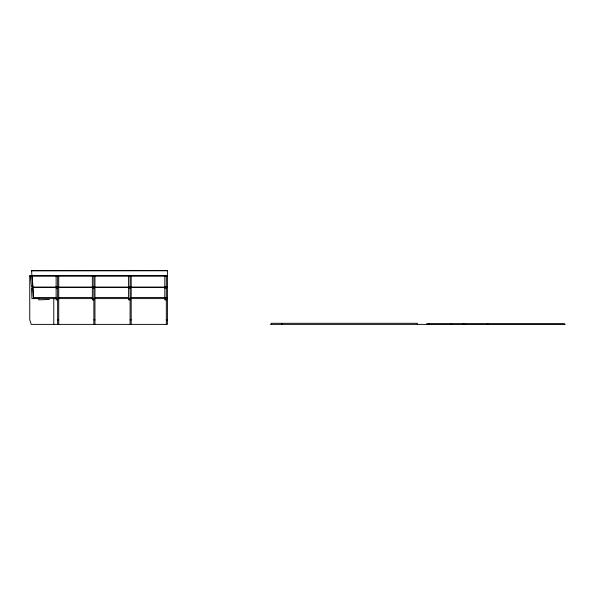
<?xml version="1.0" encoding="UTF-8"?>
<svg xmlns="http://www.w3.org/2000/svg" width="595" height="595" viewBox="0 0 595 595"><rect width="100%" height="100%" fill="white"/><g stroke="black" fill="none" stroke-linecap="round" stroke-linejoin="round"><path stroke-width="0.89" d="M487.089 324.387L487.803 323.658M450.861 324.387L451.583 323.658M281.457 324.387L282.551 323.301M31.981 276.199L30.479 276.34L31.461 286.864L32.963 286.723L31.981 275.478M167.411 275.478L29.75 275.478L29.75 319.857L31.26 324.387L167.411 324.387L167.411 270.613L31.565 270.71L33.513 298.601L167.411 298.601M32.651 270.613L31.557 270.71L167.411 270.71M38.147 298.4L31.959 298.668L31.505 288.114L33.015 288.047L33.469 298.601M49.325 299.434L38.772 299.887L38.705 298.378M29.75 276.199L167.411 276.199M56.131 276.34L57.641 276.34M92.359 276.34L93.869 276.34M128.587 276.34L130.097 276.34M164.815 276.34L166.325 276.34M56.131 286.723L57.641 286.723M92.359 286.723L93.869 286.723M128.587 286.723L130.097 286.723M164.815 286.723L166.325 286.723M57.641 286.864L56.131 286.864L56.131 276.199M93.869 286.864L92.359 286.864L92.359 276.199M130.097 286.864L128.587 286.864L128.587 276.199M166.325 286.864L164.815 286.864L164.815 276.199M56.131 288.114L57.641 288.047M93.869 288.114L92.359 288.047L92.359 299.887L93.869 299.887M128.587 288.114L130.097 288.047M164.815 288.114L166.325 288.047M33.461 297.515L56.555 297.515M58.407 297.515L92.589 297.515M95.356 297.515L128.617 297.515M130.461 297.515L167.411 297.515M56.131 298.668L57.641 298.668M92.359 298.668L93.869 298.668M128.587 298.668L130.097 298.668M164.815 298.668L166.325 298.668M57.641 299.887L56.131 299.887L56.131 288.047M130.097 299.887L128.587 299.887L128.587 288.047M166.325 299.887L164.815 299.887L164.815 288.047M57.641 319.857L58.726 319.857M93.869 319.857L94.955 319.857M130.097 319.857L131.183 319.857M166.325 319.857L167.411 319.857M270.591 324.387L565.25 324.387M564.491 324.387L564.491 323.658L426.831 323.658L426.831 324.387M465.305 323.658L465.305 324.387M463.059 323.658L463.059 324.387M429.062 323.658L429.062 324.387M417.318 324.387L417.318 323.301L271.194 323.301L271.194 324.387M166.325 276.199L166.325 324.387M131.183 276.199L131.183 324.387M130.097 276.199L130.097 324.387M94.955 276.199L94.955 324.387M93.869 276.199L93.869 324.387M58.726 276.199L58.726 324.387M57.641 276.199L57.641 324.387M53.781 298.616L53.781 324.387M167.411 287.251L33.015 287.251L167.411 287.259"/></g></svg>
